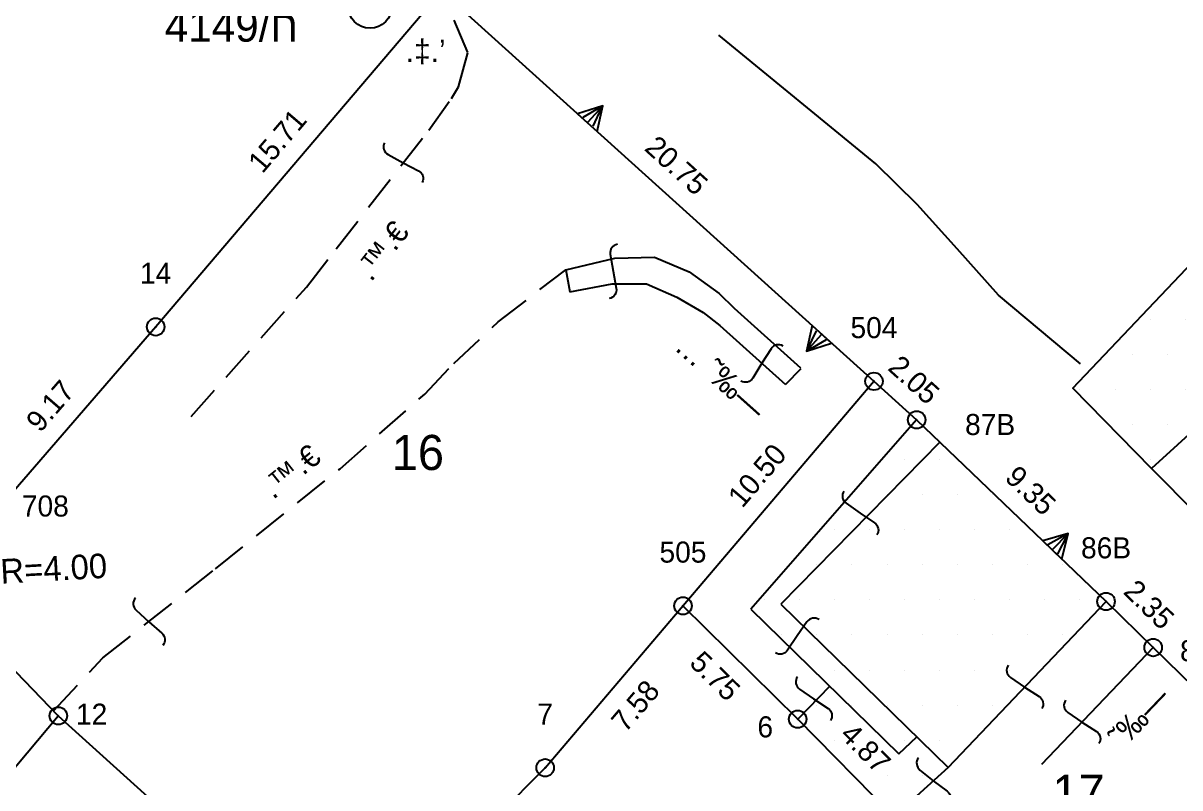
# Model space of a CAD drawing. Header units: feet. Extents: x 199929 to 200372, y 746507 to 746908.
# Drawn here: x 200223.59 to 200264.81, y 746668.3 to 746695.54 of the extents above; entities that cross this region are included whole.
import ezdxf
from ezdxf.enums import TextEntityAlignment as Align

# ---------------------------------------------------------------- set-up
doc = ezdxf.new("R2010")
doc.units = ezdxf.units.FT
doc.header["$LTSCALE"] = 5
doc.header["$MEASUREMENT"] = 0
doc.linetypes.add('HIDDEN', pattern=[0.375, 0.25, -0.125])
doc.layers.get('0').update_dxf_attribs({"linetype": 'CONTINUOUS'})
for name, color, linetype in [('121', 3, 'CONTINUOUS'), ('171', 3, 'HIDDEN'), ('1BATIM', 7, 'CONTINUOUS'), ('1KIR-EVEN', 7, 'CONTINUOUS'), ('2GUVER_POLY', 7, 'CONTINUOUS'), ('2NEW_PT', 7, 'CONTINUOUS'), ('701', 3, 'CONTINUOUS'), ('701_H', 3, 'CONTINUOUS'), ('723', 3, 'CONTINUOUS'), ('8213_T', 7, 'CONTINUOUS'), ('9283', 3, 'CONTINUOUS'), ('GVUL_C51-', 7, 'CONTINUOUS'), ('MIVNE-H', 7, 'CONTINUOUS'), ('NUMLOT_AUTO', 7, 'CONTINUOUS'), ('OLD_FRONTS', 7, 'CONTINUOUS'), ('TR_ANOT_FRONTS', 7, 'CONTINUOUS'), ('TR_ANOT_L', 7, 'CONTINUOUS'), ('TR_ANOT_RADIUS', 7, 'CONTINUOUS'), ('TR_GUSH_MARKS', 7, 'CONTINUOUS')]:
    doc.layers.add(name, color=color, linetype=linetype)
doc.styles.add('HEBTEXT', font='HEBTXT.shx')
doc.styles.add('TRHEBTXT', font='HEBTXT.SHX')

# ---------------------------------------------------------------- blocks, each defined once
blk = doc.blocks.new('TRP0002')
at = {"linetype": 'Continuous'}
blk.add_circle((0, 0, 3000), 0.5, dxfattribs=at)
blk.add_point((0, 0))
at = {"style": 'TRHEBTXT', "flags": 8}
blk.add_attdef('NAME', text='', height=1.2, dxfattribs=at).set_placement((0, 2.1), align=Align.BOTTOM_CENTER)
blk.add_attdef('HIGHTM', text='', height=1.6, dxfattribs=at).set_placement((-1, 0), align=Align.RIGHT)
blk.add_attdef('HIGHTC', (1, 0), '', height=1.6, dxfattribs=at)
blk.add_attdef('MARK', text='', height=2, dxfattribs=at).set_placement((0, -1.3), align=Align.TOP_CENTER)
blk = doc.blocks.new('*X93')
at = {"color": 0}
for p, q in [((200265.625, 746686.25), (200265.625, 746686.25)), ((200266.875, 746686.25), (200266.875, 746686.25)), ((200268.125, 746686.25), (200268.125, 746686.25)), ((200269.375, 746686.25), (200269.375, 746686.25)), ((200270.625, 746686.25), (200270.625, 746686.25)), ((200263.75, 746685), (200263.75, 746685)), ((200265, 746685), (200265, 746685)), ((200266.25, 746685), (200266.25, 746685)), ((200267.5, 746685), (200267.5, 746685)), ((200268.75, 746685), (200268.75, 746685)), ((200263.125, 746683.75), (200263.125, 746683.75)), ((200264.375, 746683.75), (200264.375, 746683.75)), ((200265.625, 746683.75), (200265.625, 746683.75)), ((200266.875, 746683.75), (200266.875, 746683.75)), ((200268.125, 746683.75), (200268.125, 746683.75)), ((200261.25, 746682.5), (200261.25, 746682.5)), ((200262.5, 746682.5), (200262.5, 746682.5)), ((200263.75, 746682.5), (200263.75, 746682.5)), ((200265, 746682.5), (200265, 746682.5)), ((200266.25, 746682.5), (200266.25, 746682.5)), ((200263.125, 746681.25), (200263.125, 746681.25)), ((200264.375, 746681.25), (200264.375, 746681.25)), ((200263.75, 746680), (200263.75, 746680))]:
    blk.add_line(p, q, dxfattribs=at)
blk = doc.blocks.new('*X113')
at = {"color": 0}
for p, q in [((200255, 746680), (200255, 746680)), ((200254.375, 746678.75), (200254.375, 746678.75)), ((200255.625, 746678.75), (200255.625, 746678.75)), ((200252.5, 746677.5), (200252.5, 746677.5)), ((200253.75, 746677.5), (200253.75, 746677.5)), ((200255, 746677.5), (200255, 746677.5)), ((200251.875, 746676.25), (200251.875, 746676.25)), ((200253.125, 746676.25), (200253.125, 746676.25)), ((200254.375, 746676.25), (200254.375, 746676.25)), ((200255.625, 746676.25), (200255.625, 746676.25)), ((200250, 746675), (200250, 746675)), ((200251.25, 746675), (200251.25, 746675)), ((200252.5, 746675), (200252.5, 746675)), ((200253.75, 746675), (200253.75, 746675)), ((200255, 746675), (200255, 746675)), ((200250.625, 746673.75), (200250.625, 746673.75)), ((200251.875, 746673.75), (200251.875, 746673.75)), ((200253.125, 746673.75), (200253.125, 746673.75)), ((200254.375, 746673.75), (200254.375, 746673.75)), ((200255.625, 746673.75), (200255.625, 746673.75)), ((200252.5, 746672.5), (200252.5, 746672.5)), ((200253.75, 746672.5), (200253.75, 746672.5)), ((200255, 746672.5), (200255, 746672.5)), ((200253.125, 746671.25), (200253.125, 746671.25)), ((200254.375, 746671.25), (200254.375, 746671.25)), ((200255, 746670), (200255, 746670))]:
    blk.add_line(p, q, dxfattribs=at)
blk = doc.blocks.new('*X118')
at = {"color": 0}
for p, q in [((200256.25, 746680), (200256.25, 746680)), ((200255.625, 746678.75), (200255.625, 746678.75)), ((200256.875, 746678.75), (200256.875, 746678.75)), ((200258.125, 746678.75), (200258.125, 746678.75)), ((200253.75, 746677.5), (200253.75, 746677.5)), ((200255, 746677.5), (200255, 746677.5)), ((200256.25, 746677.5), (200256.25, 746677.5)), ((200257.5, 746677.5), (200257.5, 746677.5)), ((200258.75, 746677.5), (200258.75, 746677.5)), ((200253.125, 746676.25), (200253.125, 746676.25)), ((200254.375, 746676.25), (200254.375, 746676.25)), ((200255.625, 746676.25), (200255.625, 746676.25)), ((200256.875, 746676.25), (200256.875, 746676.25)), ((200258.125, 746676.25), (200258.125, 746676.25)), ((200259.375, 746676.25), (200259.375, 746676.25)), ((200260.625, 746676.25), (200260.625, 746676.25)), ((200251.25, 746675), (200251.25, 746675)), ((200252.5, 746675), (200252.5, 746675)), ((200253.75, 746675), (200253.75, 746675)), ((200255, 746675), (200255, 746675)), ((200256.25, 746675), (200256.25, 746675)), ((200257.5, 746675), (200257.5, 746675)), ((200258.75, 746675), (200258.75, 746675)), ((200260, 746675), (200260, 746675)), ((200261.25, 746675), (200261.25, 746675)), ((200251.875, 746673.75), (200251.875, 746673.75)), ((200253.125, 746673.75), (200253.125, 746673.75)), ((200254.375, 746673.75), (200254.375, 746673.75)), ((200255.625, 746673.75), (200255.625, 746673.75)), ((200256.875, 746673.75), (200256.875, 746673.75)), ((200258.125, 746673.75), (200258.125, 746673.75)), ((200259.375, 746673.75), (200259.375, 746673.75)), ((200260.625, 746673.75), (200260.625, 746673.75)), ((200253.75, 746672.5), (200253.75, 746672.5)), ((200255, 746672.5), (200255, 746672.5)), ((200256.25, 746672.5), (200256.25, 746672.5)), ((200257.5, 746672.5), (200257.5, 746672.5)), ((200258.75, 746672.5), (200258.75, 746672.5)), ((200254.375, 746671.25), (200254.375, 746671.25)), ((200255.625, 746671.25), (200255.625, 746671.25)), ((200256.875, 746671.25), (200256.875, 746671.25)), ((200258.125, 746671.25), (200258.125, 746671.25)), ((200256.25, 746670), (200256.25, 746670)), ((200257.5, 746670), (200257.5, 746670))]:
    blk.add_line(p, q, dxfattribs=at)
blk = doc.blocks.new('ANOT1')
at = {"style": 'TRHEBTXT', "flags": 8}
blk.add_attdef('TEXT', text='', height=1.28, dxfattribs=at).set_placement((0, -1.497), align=Align.TOP_CENTER)
blk = doc.blocks.new('ANOT13')
at = {"style": 'TRHEBTXT', "flags": 8}
blk.add_attdef('TEXT', text='', height=1.28, dxfattribs=at).set_placement((0.044, -1.475), align=Align.TOP_CENTER)
blk = doc.blocks.new('TRP0012')
at = {"linetype": 'Continuous'}
for centre, radius in [((0, 0, 3000), 1.25), ((0, 0, 3001), 0.03)]:
    blk.add_circle(centre, radius, dxfattribs=at)
blk.add_point((0, 0))
at = {"style": 'TRHEBTXT', "flags": 8}
blk.add_attdef('NAME', text='', height=1.8, dxfattribs=at).set_placement((0, 2.1), align=Align.BOTTOM_CENTER)
blk.add_attdef('HIGHTM', text='', height=1.6, dxfattribs=at).set_placement((-1.75, 0), align=Align.RIGHT)
blk.add_attdef('HIGHTC', (1.75, 0), '', height=1.6, dxfattribs=at)
blk.add_attdef('MARK', text='', height=2, dxfattribs=at).set_placement((0, -1.75), align=Align.TOP_CENTER)
blk = doc.blocks.new('ANOT10')
at = {"style": 'TRHEBTXT', "flags": 8}
blk.add_attdef('TEXT', text='', height=1.28, dxfattribs=at).set_placement((0, -1.497), align=Align.TOP_CENTER)
blk = doc.blocks.new('*X229')
at = {"color": 0}
for p, q in [((200250.625, 746673.75), (200250.625, 746673.75)), ((200252.5, 746672.5), (200252.5, 746672.5)), ((200251.875, 746671.25), (200251.875, 746671.25)), ((200253.125, 746671.25), (200253.125, 746671.25)), ((200252.5, 746670), (200252.5, 746670)), ((200253.75, 746670), (200253.75, 746670)), ((200254.375, 746668.75), (200254.375, 746668.75)), ((200255.625, 746668.75), (200255.625, 746668.75))]:
    blk.add_line(p, q, dxfattribs=at)
blk = doc.blocks.new('TR_FRONT')
at = {"style": 'TRHEBTXT', "flags": 8}
blk.add_attdef('FRONT', text='', height=1.2, dxfattribs=at).set_placement((0, -1), align=Align.TOP_CENTER)
blk = doc.blocks.new('ANOT105')
blk.add_lwpolyline([(0.255, 1.539, 0.414214), (-0.158, 0.965), (0, 0), (0.184, -0.968, -0.414214), (-0.213, -1.553)], format="xyb")
blk = doc.blocks.new('TR_LOT')
at = {"flags": 8}
blk.add_attdef('LOT', (0, 0), '', height=2, dxfattribs=at)
blk = doc.blocks.new('GUSHMARK')
for p, q in [((-0.025, 0.772), (-0.262, 0.028)), ((0, 0.867), (0, 0)), ((0.023, 0.765), (0.24, 0.036))]:
    blk.add_line(p, q)
at = {"layer": 'TR_GUSH_MARKS'}
blk.add_lwpolyline([(0.501, 0), (0, 0.867), (-0.501, 0)], close=True, dxfattribs=at)
blk = doc.blocks.new('ANOT101')
at = {"xscale": 1.5, "yscale": 1.5, "zscale": 1.5}
blk.add_blockref('GUSHMARK', (0, 0), dxfattribs=at)
blk = doc.blocks.new('TR_ARCD')
at = {"style": 'TRHEBTXT', "flags": 8}
blk.add_attdef('ARCD', text='', height=1.4, dxfattribs=at).set_placement((0, -0.8), align=Align.TOP_CENTER)

msp = doc.modelspace()

# ---------------------------------------------------------------- linework, layer by layer
at = {"layer": '121'}
for points in [[(200256.869, 746687.5), (200255.45, 746689.08), (200253.97, 746690.53), (200248.38, 746695.11)], [(200256.869, 746687.5), (200255.45, 746689.08), (200253.97, 746690.53), (200248.38, 746695.11)], [(200261.27, 746683.4), (200258.35, 746685.85), (200256.869, 746687.5)]]:
    msp.add_lwpolyline(points, dxfattribs=at)
at = {"layer": '171'}
for p, q in [((200240.52, 746684.9), (200242.924, 746686.757)), ((200238.93, 746683.42), (200240.52, 746684.9)), ((200237.9, 746682.33), (200238.93, 746683.42)), ((200234.88, 746679.67), (200237.9, 746682.33)), ((200230.44, 746676.1), (200234.88, 746679.67)), ((200226.43, 746672.93), (200230.44, 746676.1)), ((200224.663, 746671.053), (200226.43, 746672.93))]:
    msp.add_line(p, q, dxfattribs=at)
for points in [[(200234.741, 746687.5), (200238.04, 746691.73), (200238.85, 746692.85), (200239.1, 746693.27), (200239.44, 746694.49), (200238.57, 746696.51), (200238.3, 746696.8)], [(200234.741, 746687.5), (200238.04, 746691.73), (200238.85, 746692.85), (200239.1, 746693.27), (200239.44, 746694.49), (200238.57, 746696.51), (200238.3, 746696.8)], [(200229.58, 746681.53), (200233.68, 746686.14), (200234.741, 746687.5)]]:
    msp.add_lwpolyline(points, dxfattribs=at)
at = {"layer": '1BATIM'}
for p, q in [((200251.19, 746670.75), (200252.335, 746671.924)), ((200256.55, 746669.03), (200254.61, 746667.28))]:
    msp.add_line(p, q, dxfattribs=at)
at = {"layer": '1KIR-EVEN'}
for p, q in [((200242.924, 746686.757), (200243.07, 746685.97)), ((200251.304, 746683.226), (200250.76, 746682.67)), ((200263.86, 746673.3), (200259.876, 746669.137))]:
    msp.add_line(p, q, dxfattribs=at)
msp.add_lwpolyline([(200242.924, 746686.757), (200244.67, 746687.169), (200246.093, 746687.201), (200247.322, 746686.684), (200248.389, 746685.909), (200248.923, 746685.384), (200251.293, 746683.267)], dxfattribs=at)
at = {"layer": '701'}
for p, q in [((200256.25, 746680.61), (200250.59, 746674.85)), ((200250.59, 746674.85), (200256.55, 746669.03)), ((200256.55, 746669.03), (200262.18, 746674.94))]:
    msp.add_line(p, q, dxfattribs=at)
for points in [[(200272.396, 746687.5), (200263.8, 746679.68), (200260.99, 746682.54), (200265.712, 746687.5)], [(200277.224, 746687.5), (200275.81, 746686.28), (200283.96, 746677.84), (200273.43, 746669.98), (200263.8, 746679.68)]]:
    msp.add_lwpolyline(points, dxfattribs=at)
at = {"layer": '723'}
for p, q in [((200255.43, 746681.41), (200249.52, 746674.67)), ((200249.52, 746674.67), (200254.8, 746669.52)), ((200254.8, 746669.52), (200255.431, 746670.123))]:
    msp.add_line(p, q, dxfattribs=at)
at = {"layer": '9283'}
msp.add_lwpolyline([(200243.07, 746685.97), (200244.58, 746686.25), (200245.8, 746686.25), (200246.88, 746685.78), (200247.82, 746685.23), (200248.41, 746684.77), (200250.76, 746682.67)], dxfattribs=at)
at = {"layer": 'GVUL_C51-'}
for p, q in [((200238.5, 746696.68), (200228.31, 746684.72)), ((200238.5, 746696.68), (200253.908, 746682.782)), ((200228.31, 746684.72), (200222.304, 746677.787)), ((200242.19, 746669.02), (200253.908, 746682.782)), ((200253.908, 746682.782), (200255.43, 746681.41)), ((200255.43, 746681.41), (200262.18, 746674.94)), ((200251.19, 746670.75), (200247.101, 746674.788)), ((200262.18, 746674.94), (200263.86, 746673.3)), ((200263.86, 746673.3), (200270.3, 746667.013)), ((200195.39, 746635.93), (200224.84, 746670.87)), ((200224.84, 746670.87), (200235.19, 746661.52)), ((200254.61, 746667.28), (200251.19, 746670.75)), ((200242.19, 746669.02), (200237.73, 746664.55))]:
    msp.add_line(p, q, dxfattribs=at)
msp.add_lwpolyline([(200224.84, 746670.87), (200220.34, 746675.52)], dxfattribs=at)

# ---------------------------------------------------------------- block references
at = {"layer": '2GUVER_POLY'}
ref = msp.add_blockref('TRP0012', (200235.95, 746696.14), dxfattribs=dict(at, xscale=0.625, yscale=0.625, zscale=0.625))
ref.add_attrib('NAME', '4149/ח', dxfattribs={"layer": '0', "height": 1.125, "style": 'TRHEBTXT', "flags": 8}).set_placement((200231.012, 746694.539), align=Align.BOTTOM_CENTER)
at = {"layer": '2NEW_PT', "xscale": 0.625, "yscale": 0.625, "zscale": 0.625}
for p, values in [((200228.31, 746684.72), {'NAME': '14'}), ((200253.908, 746682.782), {'NAME': '504'}), ((200247.101, 746674.788), {'NAME': '505'}), ((200262.18, 746674.94), {'NAME': '86B'}), ((200242.19, 746669.02), {'NAME': '7'})]:
    msp.add_blockref('TRP0002', p, dxfattribs=at).add_auto_attribs(values)
at = {"layer": '2NEW_PT'}
ref = msp.add_blockref('TRP0002', (200255.43, 746681.41), dxfattribs=dict(at, xscale=0.625, yscale=0.625, zscale=0.625))
ref.add_attrib('NAME', '87B', dxfattribs={"layer": '0', "height": 0.75, "style": 'TRHEBTXT', "flags": 8}).set_placement((200258.048, 746680.644), align=Align.BOTTOM_CENTER)
ref = msp.add_blockref('TRP0002', (200222.304, 746677.787), dxfattribs=dict(at, xscale=0.625, yscale=0.625, zscale=0.625))
ref.add_attrib('NAME', '708', dxfattribs={"layer": '0', "height": 0.75, "style": 'TRHEBTXT', "flags": 8}).set_placement((200224.378, 746677.741), align=Align.BOTTOM_CENTER)
ref = msp.add_blockref('TRP0002', (200263.86, 746673.3), dxfattribs=dict(at, xscale=0.625, yscale=0.625, zscale=0.625))
ref.add_attrib('NAME', '85B', dxfattribs={"layer": '0', "height": 0.75, "style": 'TRHEBTXT', "flags": 8}).set_placement((200265.708, 746672.587), align=Align.BOTTOM_CENTER)
ref = msp.add_blockref('TRP0002', (200224.84, 746670.87), dxfattribs=dict(at, xscale=0.625, yscale=0.625, zscale=0.625))
ref.add_attrib('NAME', '12', dxfattribs={"layer": '0', "height": 0.75, "style": 'TRHEBTXT', "flags": 8}).set_placement((200226.028, 746670.328), align=Align.BOTTOM_CENTER)
ref = msp.add_blockref('TRP0002', (200251.19, 746670.75), dxfattribs=dict(at, xscale=0.625, yscale=0.625, zscale=0.625))
ref.add_attrib('NAME', '6', dxfattribs={"layer": '0', "height": 0.75, "style": 'TRHEBTXT', "flags": 8}).set_placement((200250.034, 746669.877), align=Align.BOTTOM_CENTER)
at = {"layer": '701_H'}
for name in ['*X93', '*X113', '*X118']:
    msp.add_blockref(name, (0, 0), dxfattribs=at)
at = {"layer": 'MIVNE-H', "linetype": 'Continuous'}
msp.add_blockref('*X229', (0, 0), dxfattribs=at)
at = {"layer": 'NUMLOT_AUTO', "xscale": 0.625, "yscale": 0.625, "zscale": 0.625}
msp.add_blockref('TR_LOT', (200236.726, 746679.623), dxfattribs=at).add_auto_attribs({'LOT': '16'})
at = {"layer": 'NUMLOT_AUTO'}
ref = msp.add_blockref('TR_LOT', (200259.133, 746670.514), dxfattribs=dict(at, xscale=0.625, yscale=0.625, zscale=0.625))
ref.add_attrib('LOT', '17', (200260.266, 746667.526), dxfattribs={"layer": '0', "height": 1.25, "flags": 8})
at = {"layer": 'OLD_FRONTS'}
ref = msp.add_blockref('TR_FRONT', (200246.204, 746689.731), dxfattribs=dict(at, xscale=0.625, yscale=0.625, zscale=0.625, rotation=137.9511450173838))
ref.add_attrib('FRONT', '20.75', dxfattribs={"layer": '0', "height": 0.75, "rotation": 317.9511, "style": 'TRHEBTXT', "flags": 8}).set_placement((200247.125, 746690.752), align=Align.TOP_CENTER)
ref = msp.add_blockref('TR_FRONT', (200254.669, 746682.096), dxfattribs=dict(at, xscale=0.625, yscale=0.625, zscale=0.625, rotation=137.9511450180187))
ref.add_attrib('FRONT', '2.05', dxfattribs={"layer": '0', "height": 0.75, "rotation": 317.9511, "style": 'TRHEBTXT', "flags": 8}).set_placement((200255.59, 746683.117), align=Align.TOP_CENTER)
ref = msp.add_blockref('TR_FRONT', (200250.505, 746678.785), dxfattribs=dict(at, xscale=0.625, yscale=0.625, zscale=0.625, rotation=229.586257314247))
ref.add_attrib('FRONT', '10.50', dxfattribs={"layer": '0', "height": 0.75, "rotation": 49.5863, "style": 'TRHEBTXT', "flags": 8}).set_placement((200249.458, 746679.677), align=Align.TOP_CENTER)
ref = msp.add_blockref('TR_FRONT', (200263.02, 746674.12), dxfattribs=dict(at, xscale=0.625, yscale=0.625, zscale=0.625, rotation=135.690277199535))
ref.add_attrib('FRONT', '2.35', dxfattribs={"layer": '0', "height": 0.75, "rotation": 315.6903, "style": 'TRHEBTXT', "flags": 8}).set_placement((200263.98, 746675.104), align=Align.TOP_CENTER)
ref = msp.add_blockref('TR_FRONT', (200249.146, 746672.769), dxfattribs=dict(at, xscale=0.625, yscale=0.625, zscale=0.625, rotation=135.3587845187899))
ref.add_attrib('FRONT', '5.75', dxfattribs={"layer": '0', "height": 0.75, "rotation": 315.3588, "style": 'TRHEBTXT', "flags": 8}).set_placement((200248.515, 746672.556), align=Align.TOP_CENTER)
ref = msp.add_blockref('TR_FRONT', (200244.646, 746671.904), dxfattribs=dict(at, xscale=0.625, yscale=0.625, zscale=0.625, rotation=229.5862573137942))
ref.add_attrib('FRONT', '7.58', dxfattribs={"layer": '0', "height": 0.75, "rotation": 49.5863, "style": 'TRHEBTXT', "flags": 8}).set_placement((200245.117, 746671.473), align=Align.TOP_CENTER)
ref = msp.add_blockref('TR_FRONT', (200252.9, 746669.015), dxfattribs=dict(at, xscale=0.625, yscale=0.625, zscale=0.625, rotation=134.5842178973003))
ref.add_attrib('FRONT', '4.87', dxfattribs={"layer": '0', "height": 0.75, "rotation": 314.5842, "style": 'TRHEBTXT', "flags": 8}).set_placement((200253.879, 746669.98), align=Align.TOP_CENTER)
at = {"layer": 'TR_ANOT_FRONTS'}
ref = msp.add_blockref('TR_FRONT', (200233.405, 746690.7), dxfattribs=dict(at, xscale=0.625, yscale=0.625, zscale=0.625, rotation=229.5687806888027))
ref.add_attrib('FRONT', '15.71', dxfattribs={"layer": '0', "height": 0.75, "rotation": 49.5688, "style": 'TRHEBTXT', "flags": 8}).set_placement((200232.358, 746691.592), align=Align.TOP_CENTER)
ref = msp.add_blockref('TR_FRONT', (200225.307, 746681.254), dxfattribs=dict(at, xscale=0.625, yscale=0.625, zscale=0.625, rotation=229.0974738588269))
ref.add_attrib('FRONT', '9.17', dxfattribs={"layer": '0', "height": 0.75, "rotation": 49.0975, "style": 'TRHEBTXT', "flags": 8}).set_placement((200224.268, 746682.154), align=Align.TOP_CENTER)
ref = msp.add_blockref('TR_FRONT', (200258.805, 746678.175), dxfattribs=dict(at, xscale=0.625, yscale=0.625, zscale=0.625, rotation=136.2133449320466))
ref.add_attrib('FRONT', '9.35', dxfattribs={"layer": '0', "height": 0.75, "rotation": 316.2133, "style": 'TRHEBTXT', "flags": 8}).set_placement((200259.756, 746679.168), align=Align.TOP_CENTER)
at = {"layer": 'TR_ANOT_L'}
for name, p, xscale, yscale, zscale, rotation in [('ANOT101', (200243.696, 746691.994), 0.625, 0.625, 0.625, 317.951145017384), ('ANOT105', (200237.129, 746690.562), 0.6250000000000001, 0.6250000000000001, 0.6250000000000001, 52.04704366759546), ('ANOT101', (200252.05, 746684.459), 0.625, 0.625, 0.625, 137.9511450173838), ('ANOT105', (200249.913, 746683.427), 0.6250000000000001, 0.6250000000000001, 0.6250000000000001, 318.2154839921341), ('ANOT105', (200253.413, 746678.085), 0.6250000000000001, 0.6250000000000001, 0.6250000000000001, 45.50170153372906), ('ANOT101', (200260.265, 746676.775), 0.625, 0.625, 0.625, 316.2133449320467), ('ANOT105', (200228.063, 746674.221), 0.6250000000000001, 0.6250000000000001, 0.6250000000000001, 38.32720587555757), ('ANOT105', (200251.168, 746673.717), 0.6250000000000001, 0.6250000000000001, 0.6250000000000001, 315.6809025052319), ('ANOT105', (200259.278, 746671.894), 0.6250000000000001, 0.6250000000000001, 0.6250000000000001, 46.38991951118867), ('ANOT105', (200251.758, 746671.474), 0.6250000000000001, 0.6250000000000001, 0.6250000000000001, 45.71410025672867), ('ANOT105', (200261.319, 746670.646), 0.6250000000000001, 0.6250000000000001, 0.6250000000000001, 46.25336939477032), ('ANOT105', (200256.023, 746668.554), 0.6250000000000001, 0.6250000000000001, 0.6250000000000001, 42.05241392369763)]:
    msp.add_blockref(name, p, dxfattribs=dict(at, xscale=xscale, yscale=yscale, zscale=zscale, rotation=rotation))
ref = msp.add_blockref('ANOT1', (200237.634, 746691.21), dxfattribs=dict(at, xscale=0.625, yscale=0.625, zscale=0.625, rotation=52.04704366759546))
ref.add_attrib('TEXT', '.™.€', dxfattribs={"layer": '0', "height": 0.8, "rotation": 52.047, "style": 'TRHEBTXT', "flags": 8}).set_placement((200236.056, 746687.681), align=Align.TOP_CENTER)
at = {"layer": 'TR_ANOT_L', "xscale": 0.6250000000000001, "yscale": 0.6250000000000001, "zscale": 0.6250000000000001}
msp.add_blockref('ANOT105', (200244.61, 746686.701), dxfattribs=at)
at = {"layer": 'TR_ANOT_L', "xscale": 0.625, "yscale": 0.625, "zscale": 0.625}
for name, p, rotation, values in [('ANOT13', (200249.323, 746683.954), 318.2154839921344, {'TEXT': '… ˜‰—'}), ('ANOT13', (200249.323, 746683.954), 318.2154839921344, {'TEXT': '… ˜‰—'}), ('ANOT10', (200262.395, 746671.769), 46.25336939477032, {'TEXT': '˜‰—'})]:
    msp.add_blockref(name, p, dxfattribs=dict(at, rotation=rotation)).add_auto_attribs(values)
at = {"layer": 'TR_ANOT_L'}
ref = msp.add_blockref('ANOT1', (200234.728, 746679.548), dxfattribs=dict(at, xscale=0.625, yscale=0.625, zscale=0.625, rotation=38.80116268699061))
ref.add_attrib('TEXT', '.™.€', dxfattribs={"layer": '0', "height": 0.8, "rotation": 38.8012, "style": 'TRHEBTXT', "flags": 8}).set_placement((200232.879, 746679.884), align=Align.TOP_CENTER)
at = {"layer": 'TR_ANOT_RADIUS'}
ref = msp.add_blockref('TR_ARCD', (200220.252, 746677.082), dxfattribs=dict(at, xscale=0.625, yscale=0.625, zscale=0.625, rotation=3.220228926179925))
ref.add_attrib('ARCD', 'R=4.00', dxfattribs={"layer": '0', "height": 0.875, "rotation": 3.2202, "style": 'TRHEBTXT', "flags": 8}).set_placement((200224.652, 746676.553), align=Align.TOP_CENTER)

# ---------------------------------------------------------------- texts
at = {"layer": '8213_T', "style": 'HEBTEXT'}
msp.add_text('.‡.’', height=0.8003, dxfattribs=at).set_placement((200237.93, 746694.533), align=Align.MIDDLE)

doc.saveas('drawing.dxf')
